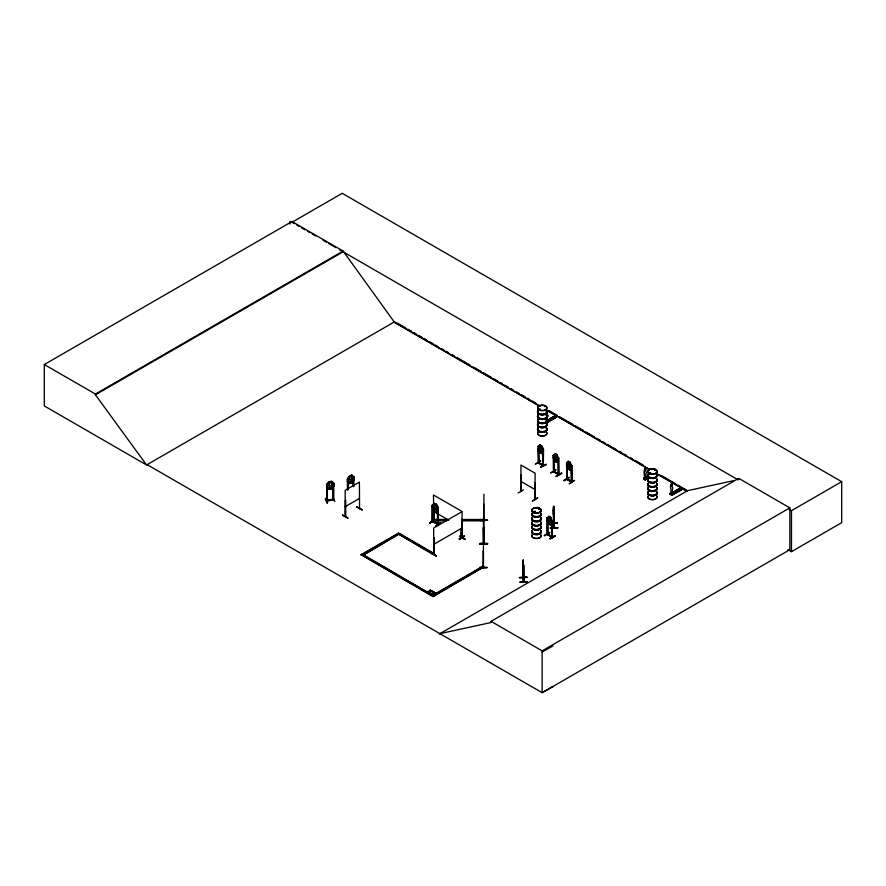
<?xml version="1.0" encoding="UTF-8"?>
<svg xmlns="http://www.w3.org/2000/svg" width="886" height="886" viewBox="0 0 886 886"><rect width="100%" height="100%" fill="white"/><g stroke="black" fill="none" stroke-linecap="round" stroke-linejoin="round"><path stroke-width="1.33" d="M523.039 564.515L523.216 570.152L523.128 567.328M523.526 565.578L523.537 582.013L523.017 577.727M553.44 513.78L553.551 513.304C553.905 525.564 553.152 498.84 553.717 515.885L553.595 513.703L553.828 515.22M553.484 507.545C553.573 504.699 553.739 508.309 553.728 506.847M523.371 568.214L523.039 564.039L523.194 567.959M523.205 566.287L523.194 563.596M553.661 512.064L553.639 509.45M553.495 510.126L553.639 506.847M553.672 511.709L553.551 512.562M523.072 562.034L523.15 560.185L523.382 561.613M523.072 564.626L523.283 560.993M553.517 507.888L553.672 506.039L553.54 523.958L553.484 522.95L553.872 523.393M545.909 421.149L547.094 421.825L547.415 416.664A1.672 0.964 60 0 0 547.171 414.371L547.094 412.499L546.164 411.824M645.794 478.817L646.038 473.689A1.672 0.964 60 0 0 645.794 471.396L645.794 469.491M542.908 449.08L543.328 465.848L543.528 449.313L542.764 448.947L543.262 465.792M547.083 517.911L547.094 534.358L552.355 537.414L552.078 520.603L551.889 537.16L552.62 537.281L547.293 534.225M556.851 454.728L557.715 459.734L556.563 460.62L555.4 459.945L554.226 457.73C551.834 452.27 559.62 455.482 555.079 453.643L553.296 455.216L553.429 471.706L558.701 474.686L558.346 457.874L558.557 474.63M571.237 465.593L571.991 465.748L572.046 482.172L566.818 479.127M347.5 489.958L347.367 478.905L348.22 478.739L347.5 479.038M523.105 566.708L523.172 565.811M432.855 505.219L432.811 521.887C433.985 521.123 431.105 520.614 432.756 521.267M327.443 484.454L326.602 484.465L327.377 484.332L326.768 501.033L326.602 484.465M523.249 568.435L523.15 567.848L523.272 570.03L523.15 567.893M546.429 420.75L546.23 422.257M645.329 479.559L646.448 478.506L646.448 479.226L644.576 478.174L644.366 472.725A1.672 0.964 60 0 1 644.609 470.71L645.13 468.783M644.421 478.097L645.03 477.676M645.218 477.953L644.454 478.174L645.097 477.798L644.853 479.293L644.809 477.565L643.69 478.052L644.033 479.038M644.787 478.285L644.665 477.488M672.186 484.731L672.197 486.635A1.672 0.964 60 0 1 672.441 488.928L672.197 494.056L671.001 493.369L670.768 487.964A1.672 0.964 60 0 1 671.012 485.949L671.101 484.265M671.643 493.181L670.846 493.48L671.643 493.137M671.344 492.981L671.034 493.602M523.216 571.968L522.995 561.248L523.427 578.137L523.128 577.561M523.46 580.995L523.128 577.727M554.226 526.793L554.237 527.857L553.861 510.901M522.995 561.314L523.227 560.096M553.517 523.991L553.517 507.102L553.661 517.823L553.584 508.553L553.639 513.814M553.739 515.131L553.75 507.423L553.983 511.466M553.661 517.823L553.816 516.604M342.45 515.253L347.932 518.244M342.572 514.877L347.921 517.922M523.371 566.818L523.272 567.428L523.172 566.475M553.717 513.282L553.695 507.324M487.555 520.403L483.955 520.359M483.579 543.118L483.623 543.794L483.656 526.971M483.147 528.023L483.501 544.768M483.457 567.549L483.413 518.066M539.142 409.742L539.773 409.044L540.405 409.742M545.377 406.386L544.657 406.386M551.668 419.189L551.668 418.458L551.247 419.167M533.649 512.075L534.646 511.82L533.461 511.587M538.865 508.974L539.519 508.686L538.932 509.018M649.205 473.135L649.815 472.681M650.446 473.434L649.704 472.925M655.286 469.879L654.787 470.167L655.574 470.045M676.228 490.766L677.103 491.265L676.771 490.678M431.028 552.576L436.399 555.965L430.773 553.019M540.371 445.558L539.807 448.593L540.958 450.265L541.545 448.449L540.438 445.525M436.322 504.234L438.238 507.767L438.061 524.29L432.146 521.61L432.357 505.009L434.328 503.314L436.322 504.234L438.293 507.733L438.216 524.169C420.551 516.538 449.512 528.189 432.977 521.345M438.16 524.124L437.396 524.014L437.462 507.623L438.16 507.756M329.836 481.951L329.06 484.288L329.836 486.325L331.442 485.063L331.442 483.922L330.633 481.829L329.813 481.906M347.401 479.038L349.593 475.738L348.597 480.688L350.036 481.762L351.476 481.297L352.894 479.293L352.894 477.344C348.829 470.377 358.343 482.604 351.831 475.14M430.153 591.372L432.423 591.073L430.153 591.372L429.61 593.044L429.621 591.405L429.189 592.457M433.066 595.481L433.608 593.365L435.879 593.077L433.608 593.709L433.066 595.038L482.804 566.254L483.845 566.852L433.066 596.677L361.145 554.647L398.7 532.962L434.406 553.717M430.242 589.81L429.699 591.471L430.662 590.065M433.154 593.465L430.851 593.764L433.154 593.465L433.686 591.815L433.686 593.421L435.879 593.41M332.992 499.438L326.524 500.269L333.623 499.128L333.867 499.892L333.092 499.438M326.524 500.867L333.69 499.737M430.851 593.421L433.077 593.398L433.066 594.694M433.608 593.709L434.118 592.058M539.829 444.772L538.921 448.892L540.095 451.107L541.257 451.782L542.409 450.896L541.545 445.902L539.773 444.805L538.001 446.378L538.666 463.112L538.3 462.06M333.125 483.656L333.789 483.512L331.419 481.32L328.994 481.63L327.864 486.425L329.459 487.721L331.054 487.477L332.627 485.683L332.627 483.734C328.064 477.931 336.049 484.31 333.07 483.468L333.147 500.036L333.778 499.914L333.723 483.357M433.398 505.507L434.35 503.392M671.034 484.31L671.677 484.088M670.281 494.288L680.182 488.895L670.17 494.233L670.082 493.292L671.045 493.159M535.454 464.175L540.781 461.097M550.76 473.002L555.832 469.846M563.928 480.577L569.244 477.532M544.259 535.62L549.852 532.408L544.536 535.476M544.491 535.742L549.564 532.575M327.144 503.071L325.195 498.862L327.499 502.716M327.532 503.038L325.572 498.497L327.488 502.96M430.618 522.795L434.86 520.292M429.843 523.15L432.667 521.09M433.199 521.411L433.808 521.721L433.752 509.251M433.996 521.012L433.221 520.78L433.808 521.123M538.123 462.869L543.594 465.715L543.151 464.829M553.385 471.662L554.171 471.817L554.093 458.151M553.805 471.319L554.071 471.762M558.191 474.42L558.114 473.744L558.878 473.921L558.889 474.575L553.462 471.684M558.889 473.977L553.971 471.518L558.114 473.91M566.542 479.26L571.858 482.283L571.237 465.371L571.326 482.028C575.147 482.15 559.764 475.527 571.459 481.408M566.83 478.506L567.062 479.547L567.262 465.748M547.692 534.081L547.094 533.76L547.88 534.568L547.825 520.879M547.891 533.948L547.293 533.627M551.889 537.16L552.188 536.395M552.609 536.706L547.692 534.247M434.218 553.44L434.051 554.071M462.304 537.492L461.816 538.345L462.071 521.566L461.728 538.378L462.259 521.677M354.012 476.912L354.057 479.547L351.786 482.759L349.638 483.568L347.478 481.596L347.522 479.082L349.638 475.771M349.593 483.534L351.864 482.859L354.012 479.503M345.175 516.66L345.197 490.29L359.395 482.095L359.583 508.553M359.317 508.708L359.317 508.11M539.375 409.199L539.652 409.797M544.624 406.441L545.156 406.585M552.011 418.934L551.048 418.613M534.557 512.019L533.97 511.632M538.821 508.918L539.574 508.974M649.538 472.803L649.571 473.501L650.59 473.168M650.324 473.279L649.815 472.891M676.14 490.944L677.159 490.91M327.399 500.291L327.311 500.922L327.255 500.158M333.07 499.859L333.136 483.612M326.591 484.653L328.994 481.63M329.06 481.74L326.668 484.664L326.768 501.033L333.789 499.903M333.889 483.468L333.911 486.115L331.475 489.094L329.016 489.471L326.569 487.2L329.016 489.471M345.673 516.638L345.618 500.225M520.713 491.508L520.946 474.974L520.735 491.531M534.9 499.427L535.144 473.213L520.946 465.017L521.023 491.353M434.35 554.237L434.162 537.68L434.074 554.093L433.154 554.558L397.67 533.56L433.154 554.049L434.317 553.628M434.35 537.791L433.819 554.492L434.417 554.171M538.001 448.98L539.773 452.602L541.634 453.61L543.295 452.015M567.018 462.935L567.062 479.547L566.519 462.78L568.291 461.207L570.075 462.304L571.88 465.87M547.083 520.514C551.712 529.33 545.854 520.436 547.027 517.945L548.866 516.339L550.66 517.38L552.321 521.023M436.244 511.986L438.171 510.314M432.257 521.666L432.224 505.23L432.302 507.656L434.273 511.156L436.266 512.064L438.293 510.336M551.048 418.724L551.668 418.569M534.158 511.477L533.538 511.964M432.667 521.854L432.911 505.352M434.35 511.056L436.322 512.03M434.539 519.728L429.577 523.083L432.911 521.123M440.552 522.53L435.801 525.93L440.807 522.685M555.079 416.664C552.056 414.98 557.405 419.742 553.617 416.653M556.397 417.339L546.762 422.877M546.629 422.888L547.736 421.526L546.629 422.578M556.375 417.251L554.603 416.088M648.319 476.59L643.557 478.861L645.606 480.024M648.342 477.831L644.986 479.68L648.574 478.052M645.329 479.869L647.699 478.772M680.16 488.895C676.815 487.322 682.862 491.974 678.72 488.873M672.839 494.466L672.839 493.746L671.378 494.909L681.578 489.692L681.135 489.349M681.334 489.559L671.422 494.942L681.135 489.271M356.87 506.881L362.33 509.926L356.98 506.836M433.298 521.466L433.276 505.02L433.941 505.186M435.956 519.783L430.363 522.707L435.104 520.281M459.546 536.451L465.194 539.341L459.834 536.285M461.617 537.237L461.119 537.071M461.362 528.931L461.119 537.503L461.728 537.946M459.181 538.998L464.485 535.919L459.457 539.496L464.53 536.24M459.203 539.042L464.497 535.941M534.712 483.147L534.945 499.704L534.9 483.036M518.166 492.948L523.482 489.869M532.442 500.878L537.736 497.755L532.464 501.155M147.209 464.674L146.633 465.017L44.3 405.932L44.3 364.534L291.981 221.533L343.115 251.048L394.248 321.972L540.028 406.142M291.981 221.533L291.981 222.297L342.206 193.303L841.7 481.685L841.7 522.662L791.475 551.657L787.887 549.575M44.3 364.534L95.433 394.048L343.115 251.048M552.997 686.517L542.154 692.697L147.142 464.641L146.555 464.973L95.433 394.813L343.115 251.812M146.555 464.973L394.824 321.64M345.197 506.681L359.395 498.486M547.094 414.415L547.171 414.371A1.672 0.964 60 0 1 547.338 416.697L547.415 416.664M550.151 418.79L551.125 418.092L552.897 419.255L551.125 418.092M552 417.727L552.975 417.029L554.747 418.192L552.975 417.029M546.983 420.628L554.603 416.232L547.216 420.772M547.326 420.828L554.946 416.431M547.559 420.972L554.016 417.284M546.285 422.688L556.175 417.284M543.528 449.313L541.634 445.813L543.351 449.468M361.145 555.157L362.175 554.049L434.107 596.079M364.545 553.196L398.7 533.472L433.01 553.274M539.773 452.602L541.579 453.643M553.296 455.216L553.296 457.818L555.079 461.44L556.884 462.481L558.601 460.853M553.362 455.271L554.093 455.415L553.429 455.249M556.264 454.728L556.851 457.287L556.264 459.103L555.112 456.279L555.677 454.396L556.319 454.695M556.884 454.684L558.656 458.306M553.296 457.818L555.168 461.351L556.906 462.359M543.04 449.036L542.885 465.582M540.825 466.988L546.44 464.43L540.859 467.033M558.634 474.686L558.833 458.151M566.464 462.813L567.007 463.156M569.421 462.326L570.019 464.884L569.421 466.7L568.269 463.887L568.834 461.994L569.476 462.293M570.008 462.337L568.269 461.329L567.394 463.378L567.394 465.327L569.731 468.218L570.883 467.332L570.097 462.248M433.686 544.392L462.071 528.001M571.991 465.748C572.699 467.719 570.606 471.784 568.325 468.949L566.464 465.416L568.236 469.037L570.097 470.045M558.114 474.342L558.346 460.609M561.502 473.058L556.131 476.159L561.746 473.257M556.43 476.336L561.746 473.224L556.131 476.159M563.972 480.688L569.288 477.277L563.972 480.345M569.288 483.756L574.649 480.367L569.366 483.756M548.866 516.339L547.958 520.459L550.295 523.349L551.446 522.463L550.66 517.38M547.027 517.945L547.825 518.144L547.16 517.978M548.888 524.08L550.66 525.176M644.609 469.237L644.609 470.71M552.321 523.582L550.638 525.088M644.366 472.725L644.731 478.285M434.251 594.805L453.2 583.863M455.57 582.49L463.854 577.705M466.224 576.343L482.804 566.763L483.845 567.361M361.145 554.647L433.066 596.167L483.845 566.852M643.69 478.052L644.809 477.565M643.546 478.85L647.954 476.303M643.779 478.994L648.308 476.502M644.122 479.193L648.441 476.734M645.329 478.994L646.448 478.506M644.986 479.669L648.33 477.731M647.744 478.794L645.119 479.658M551.834 537.071L552.078 524.7M549.852 538.555C559.786 531.81 553.927 538.422 549.896 538.599M671.012 484.476L671.012 485.949M672.264 485.118L671.754 484.243M670.082 493.292L671.067 492.727M675.243 491.021L676.217 490.312L678 491.475L676.217 490.312M677.092 489.958L678.067 489.249L679.839 490.412L678.067 489.249M680.06 488.74L670.082 494.078M672.264 494.011L670.702 493.015L670.702 494.211L671.333 494.477L671.389 493.17M671.721 494.798L672.839 493.746M671.61 495.052L681.622 489.714L671.998 495.274L669.938 494.089L679.927 488.773M439.323 633.999L687.591 490.656L733.331 480.71M439.899 633.656L491.032 622.537L491.032 621.352L738.714 478.351L789.847 507.866L789.847 549.697L542.154 692.697L542.154 650.867L789.847 507.866M738.714 479.536L738.138 479.88L339.548 249.752M789.105 509.306L791.475 510.679L841.7 481.685M542.154 652.063L552.997 645.883M461.96 537.957L462.071 511.61L433.686 528.001L433.631 554.381L434.35 554.182M539.995 409.764L540.161 409.199M540.25 409.742L539.186 409.664M533.715 511.565L534.225 511.942M650.656 473.135L649.493 473.213M654.854 470.145L655.441 470.189M349.593 475.738L351.864 475.062M348.098 478.673L347.965 489.637M345.407 516.76L345.429 500.114M438.016 523.704L437.905 524.257M520.913 490.755L521.212 491.52M533.859 511.432L533.383 512.019M328.994 489.426L331.453 489.05L333.911 486.115M332.926 497.655L334.842 501.576M430.231 591.084L432.423 591.073M427.395 591.77L432.423 591.416M433.686 593.077L435.879 593.077M427.395 591.427L429.699 591.128M432.379 521.5L432.39 520.868M649.759 472.692L650.557 472.925M433.487 520.702L433.642 521.688M461.307 536.794L461.783 538.345M543.328 465.25L538.666 462.68L542.863 465.006M553.617 471.529L553.617 455.138M567.129 478.949L566.542 478.606L567.228 478.761M552.388 523.471L557.405 523.283M553.816 523.537L553.894 527.779M554.237 526.871L553.971 527.225M554.193 526.948L553.573 523.582M550.383 528.233C573.519 527.048 534.413 528.455 557.892 527.934M523.294 566.774L523.249 561.469L523.537 565.611M523.493 565.19L523.792 582.002L523.338 577.716M523.382 569.366L523.305 561.569M523.061 570.495L523.15 562.699L523.327 564.437M526.96 577.196L519.429 577.561L526.96 577.196M519.44 577.705L526.96 577.417M519.916 581.836L527.425 581.593M483.656 504.189L483.667 521.012M480.024 520.204L487.555 520.171L480.024 520.547M487.555 544.015L480.024 543.472L487.555 543.461L487.555 544.026L479.514 544.048L487.045 544.248M480.024 543.506L487.555 543.506M479.514 544.148L487.045 544.015M483.147 550.815L483.069 567.549M479.514 567.35L487.045 567.35M433.254 519.473L448.172 519.473M461.739 519.473L483.446 519.473M433.254 520.315L448.172 520.315M461.739 520.315L483.446 520.315M433.298 520.868L446.821 520.835M461.739 520.835L483.446 520.835M533.859 511.931L534.147 512.197A4.685 2.702 0 0 0 533.15 512.706M556.054 469.934L550.804 472.747M523.748 581.526L523.748 565.179M552.355 537.414L551.945 520.647M432.922 505.064L432.379 505.109M437.673 507.246L437.706 523.914M645.052 468.827L645.717 469.536M553.783 523.571L554.237 527.812M483.955 543.406L483.922 494.222M558.125 458.029L558.645 458.261M433.276 521.411L434.007 521.588L433.941 510.458M432.08 553.462L436.355 555.932L431.903 553.396M291.981 222.297L294.362 223.671M296.744 225.044L299.125 226.417M301.495 227.791L305.061 229.851M307.442 231.224L309.823 232.597M312.204 233.97L315.77 236.03M322.903 240.15L326.469 242.21M328.85 243.584L335.982 247.692M397.216 323.013L405.578 327.842M407.97 329.227L411.558 331.298M413.939 332.671L416.331 334.055M418.724 335.429L422.312 337.5M424.704 338.884L427.085 340.268M429.477 341.642L433.066 343.713M435.458 345.097L437.839 346.47M441.427 348.541L443.82 349.926M446.212 351.299L448.593 352.683M452.181 354.754L454.573 356.128M456.966 357.512L470.112 365.098M473.689 367.169L480.865 371.312M483.247 372.685L491.619 377.514M494 378.898L497.589 380.969M499.981 382.342L502.373 383.727M504.765 385.111L508.342 387.171M510.735 388.555L513.127 389.94M516.704 392L519.096 393.384M521.489 394.768L525.077 396.839M527.469 398.213L529.85 399.597M532.242 400.97L535.831 403.041M548.977 410.628L557.338 415.456M559.73 416.841L572.877 424.427M575.258 425.812L583.63 430.64M586.011 432.014L594.384 436.853M596.765 438.227L600.354 440.298M602.746 441.682L605.138 443.055M607.53 444.44L611.107 446.511M613.5 447.884L615.892 449.268M619.469 451.339L621.861 452.713M624.253 454.097L626.646 455.47M630.234 457.541L632.615 458.926M635.007 460.299L643.369 465.139M661.299 475.483L675.641 483.756M678.023 485.14L686.395 489.969M545.997 409.587L649.959 469.613M657.135 473.744L687.004 490.999M393.462 321.862L539.729 406.309M545.721 409.764L648.818 469.292M658.409 474.83L687.182 491.442M679.695 488.308L681.467 489.482M552 417.594L553.772 418.613M677.092 489.814L678.864 490.833M550.151 418.657L551.923 419.676M675.243 490.877L677.026 491.896M545.986 421.105L547.171 421.791M644.942 479.237L644.399 477.731M539.795 444.894L541.545 445.902M540.526 461.008L535.498 463.91M538.156 462.846L543.34 465.815M520.946 481.408L535.144 489.604M548.799 516.372L550.638 517.435M552.554 537.248L547.349 534.258L547.349 517.867M461.85 511.344L433.453 494.953L433.907 521.533M433.453 511.344L448.837 520.226M491.032 621.352L542.154 650.867M434.118 592.402L433.686 591.815M363.371 555.245L402.931 578.093M405.334 579.477L419.72 587.772M422.113 589.157L431.703 594.694M553.85 455.36L553.971 471.95M349.638 483.568L347.522 481.641M461.207 537.58L461.174 529.031M566.586 479.26L566.774 465.471M546.197 464.231L540.859 467.265M538.588 446.533L538.666 463.112M433.398 507.456L434.672 509.594L435.956 510.181L437.263 509.228L436.289 504.289M523.083 578.071L523.072 561.248M464.94 539.397L459.579 536.119M362.197 509.926L356.848 506.958M553.971 511.432L553.983 527.868M553.484 509.893L553.617 514.932M523.15 560.096L523.382 561.713M523.15 570.451L523.305 571.968M527.447 582.102L519.938 582.368M523.072 566.575L523.172 569.078M553.595 509.749L553.639 511.222M523.15 563.895L523.194 565.357M553.739 507.468L553.816 510.724M523.294 561.613L523.371 567.472M791.475 510.679L791.475 551.657M672.695 493.668L672.695 494.244M671.245 493.336L671.245 494.521M670.791 492.97L670.791 494.166M670.226 493.369L670.226 493.934M646.304 478.429L646.304 479.005L644.31 477.775L644.31 478.972M645.462 479.071L645.462 479.791M643.834 478.13L643.834 478.695M571.514 469.569L571.514 481.862M547.603 421.448L547.736 422.234M547.637 518.255L547.692 534.679M538.799 449.313L538.854 463.001M538.311 449.036L538.311 462.691M433.077 593.398L431.26 593.653M353.802 476.823L353.935 486.514M353.337 476.989L353.337 485.34M353.215 477.022L353.215 486.58M348.065 478.706L348.087 489.77M289.977 221.378L289.977 224.092M95.433 394.048L95.433 394.813M546.385 415.146A4.762 2.747 0 0 1 542.254 419.277A4.762 2.747 0 0 1 538.134 415.146M546.319 415.434A4.696 2.713 0 0 1 542.254 419.499A4.696 2.713 0 0 1 538.19 415.434M546.308 418.956A4.674 2.702 0 0 1 542.254 423.01A4.674 2.702 0 0 1 538.212 418.956M546.319 419.244A4.696 2.713 0 0 1 542.254 423.309A4.696 2.713 0 0 1 538.19 419.244M546.385 410.628A4.762 2.747 0 0 1 542.254 414.748A4.762 2.747 0 0 1 538.134 410.628M546.319 414.681A4.685 2.702 0 0 1 542.254 418.735A4.685 2.702 0 0 1 538.201 414.681M546.319 410.905A4.696 2.713 0 0 1 542.254 414.98A4.696 2.713 0 0 1 538.19 410.905M546.385 414.914A4.762 2.747 0 0 1 542.254 419.045A4.762 2.747 0 0 1 538.134 414.914M546.385 410.395A4.762 2.747 0 0 1 542.254 414.515A4.762 2.747 0 0 1 538.134 410.395M546.319 410.152A4.696 2.713 0 0 1 542.254 414.216A4.696 2.713 0 0 1 538.19 410.152M546.385 428.038A4.762 2.747 0 0 1 542.254 432.169A4.762 2.747 0 0 1 538.134 428.038M546.319 428.326A4.696 2.713 0 0 1 542.254 432.39A4.696 2.713 0 0 1 538.19 428.326M546.308 431.847A4.674 2.702 0 0 1 542.254 435.901A4.674 2.702 0 0 1 538.212 431.847M546.308 419.643A4.674 2.702 0 0 1 542.254 423.696A4.674 2.702 0 0 1 538.212 419.643M546.319 432.113A4.696 2.713 0 0 1 542.254 436.178A4.696 2.713 0 0 1 538.19 432.113M546.33 419.41A4.707 2.713 0 0 1 542.254 423.486A4.707 2.713 0 0 1 538.179 419.41M546.385 423.519A4.762 2.747 0 0 1 542.254 427.639A4.762 2.747 0 0 1 538.134 423.519M546.319 427.561A4.685 2.702 0 0 1 542.254 431.626A4.685 2.702 0 0 1 538.201 427.561M546.319 423.796A4.696 2.713 0 0 1 542.254 427.872A4.696 2.713 0 0 1 538.19 423.796M546.385 427.805A4.762 2.747 0 0 1 542.254 431.936A4.762 2.747 0 0 1 538.134 427.805M546.385 423.286A4.762 2.747 0 0 1 542.254 427.406A4.762 2.747 0 0 1 538.134 423.286M546.319 423.043A4.696 2.713 0 0 1 542.254 427.107A4.696 2.713 0 0 1 538.19 423.043M657.013 479.415A4.762 2.747 0 0 1 651.797 482.848A4.762 2.747 0 0 1 648.297 478.75M656.925 483.224A4.663 2.691 0 0 1 652.417 486.613A4.663 2.691 0 0 1 647.91 483.224M657.013 474.896A4.762 2.747 0 0 1 651.797 478.329A4.762 2.747 0 0 1 648.297 474.231M657.013 479.182A4.762 2.747 0 0 1 651.797 482.615A4.762 2.747 0 0 1 648.297 478.518M657.013 474.663A4.762 2.747 0 0 1 651.797 478.097A4.762 2.747 0 0 1 648.297 473.999M656.958 475.162A4.696 2.713 0 0 1 652.417 478.573A4.696 2.713 0 0 1 647.887 475.162M656.958 474.409A4.696 2.713 0 0 1 652.417 477.82A4.696 2.713 0 0 1 647.887 474.409M656.958 479.691A4.696 2.713 0 0 1 652.417 483.103A4.696 2.713 0 0 1 647.887 479.691M656.958 478.927A4.696 2.713 0 0 1 652.417 482.338A4.696 2.713 0 0 1 647.887 478.927M656.958 483.479A4.696 2.713 0 0 1 652.417 486.89A4.696 2.713 0 0 1 647.887 483.479M657.013 492.306A4.762 2.747 0 0 1 651.797 495.739A4.762 2.747 0 0 1 648.297 491.641M656.947 483.889A4.685 2.702 0 0 1 652.417 487.3A4.685 2.702 0 0 1 647.887 483.889M656.925 496.116A4.663 2.691 0 0 1 652.417 499.505A4.663 2.691 0 0 1 647.91 496.116M656.958 483.645A4.707 2.713 0 0 1 652.417 487.067A4.707 2.713 0 0 1 647.876 483.645M657.013 487.787A4.762 2.747 0 0 1 651.797 491.221A4.762 2.747 0 0 1 648.297 487.123M657.013 492.073A4.762 2.747 0 0 1 651.797 495.507A4.762 2.747 0 0 1 648.297 491.409M657.013 487.555A4.762 2.747 0 0 1 651.797 490.988A4.762 2.747 0 0 1 648.297 486.89M656.958 488.053A4.696 2.713 0 0 1 652.417 491.464A4.696 2.713 0 0 1 647.887 488.053M656.958 487.3A4.696 2.713 0 0 1 652.417 490.711A4.696 2.713 0 0 1 647.887 487.3M656.958 492.583A4.696 2.713 0 0 1 652.417 495.994A4.696 2.713 0 0 1 647.887 492.583M656.958 491.819A4.696 2.713 0 0 1 652.417 495.23A4.696 2.713 0 0 1 647.887 491.819M656.958 496.37A4.696 2.713 0 0 1 652.417 499.782A4.696 2.713 0 0 1 647.887 496.37M541.003 522.075A4.707 2.713 0 0 1 536.462 525.498A4.707 2.713 0 0 1 531.91 522.075M541.058 513.636A4.762 2.747 0 0 1 536.462 517.103A4.762 2.747 0 0 1 531.866 513.636M533.095 512.407A4.762 2.747 0 0 1 534.081 511.975M540.981 513.913A4.685 2.702 0 0 1 536.462 517.324A4.685 2.702 0 0 1 531.932 513.913M541.058 513.404A4.762 2.747 0 0 1 536.462 516.87A4.762 2.747 0 0 1 531.866 513.404M533.095 512.174A4.762 2.747 0 0 1 535.233 511.466M540.981 513.16A4.685 2.702 0 0 1 536.462 516.56A4.685 2.702 0 0 1 531.932 513.16M533.15 511.942A4.685 2.702 0 0 1 535.244 511.244M540.992 518.432A4.696 2.713 0 0 1 536.462 521.854A4.696 2.713 0 0 1 531.921 518.432M541.058 518.166A4.762 2.747 0 0 1 536.462 521.621A4.762 2.747 0 0 1 531.866 518.166M541.058 517.933A4.762 2.747 0 0 1 536.462 521.389A4.762 2.747 0 0 1 531.866 517.933M540.992 517.679A4.696 2.713 0 0 1 536.462 521.09A4.696 2.713 0 0 1 531.921 517.679M541.003 522.219A4.707 2.713 0 0 1 536.462 525.642A4.707 2.713 0 0 1 531.91 522.219M540.981 522.64A4.674 2.702 0 0 1 536.462 526.029A4.674 2.702 0 0 1 531.943 522.64M541.003 534.967A4.707 2.713 0 0 1 536.462 538.389A4.707 2.713 0 0 1 531.91 534.967M541.003 522.408A4.707 2.713 0 0 1 536.462 525.83A4.707 2.713 0 0 1 531.91 522.408M540.981 526.805A4.685 2.702 0 0 1 536.462 530.216A4.685 2.702 0 0 1 531.932 526.805M540.981 526.051A4.685 2.702 0 0 1 536.462 529.451A4.685 2.702 0 0 1 531.932 526.051M540.992 531.323A4.696 2.713 0 0 1 536.462 534.745A4.696 2.713 0 0 1 531.921 531.323M541.058 531.057A4.762 2.747 0 0 1 536.462 534.513A4.762 2.747 0 0 1 531.866 531.057M541.058 530.825A4.762 2.747 0 0 1 536.462 534.28A4.762 2.747 0 0 1 531.866 530.825M540.981 530.57A4.685 2.702 0 0 1 536.462 533.981A4.685 2.702 0 0 1 531.932 530.57M541.058 526.528A4.762 2.747 0 0 1 536.462 529.994A4.762 2.747 0 0 1 531.866 526.528M541.058 526.295A4.762 2.747 0 0 1 536.462 529.762A4.762 2.747 0 0 1 531.866 526.295M541.003 535.111A4.707 2.713 0 0 1 536.462 538.533A4.707 2.713 0 0 1 531.91 535.111M350.38 475.937L349.682 478.385L350.38 480.312L351.831 478.828L351.1 475.704L350.38 475.937M549.409 517.125L548.833 520.16L549.985 521.832L550.583 520.016L549.464 517.092M435.004 504.034L434.35 507.091L435.657 508.697L436.277 506.836L435.004 504.034M538.311 446.3L538.799 446.577L538.311 446.3M398.7 534.158L363.216 555.157L398.7 534.158M555.212 535.753L549.852 538.887L555.223 535.786M557.405 523.05L552.399 523.227L557.405 523.05M487.045 567.649L479.525 567.882L487.045 567.616M539.906 410.052A4.696 2.713 0 0 0 546.95 407.704A4.696 2.713 0 0 0 539.906 405.356A4.696 2.713 0 0 0 539.906 410.052M539.917 410.44A4.674 2.702 0 0 0 546.928 408.103A4.674 2.702 0 0 0 539.917 405.766A4.674 2.702 0 0 0 539.917 410.44M650.069 473.811A4.707 2.713 0 0 0 657.124 471.463A4.707 2.713 0 0 0 650.069 469.104A4.707 2.713 0 0 0 650.069 473.811A4.707 2.713 0 0 0 657.124 471.474A4.707 2.713 0 0 0 650.069 469.126A4.707 2.713 0 0 0 650.069 473.833M650.08 474.043A4.674 2.702 0 0 0 657.091 471.706A4.674 2.702 0 0 0 650.08 469.37A4.674 2.702 0 0 0 650.08 474.043M534.103 512.573A4.707 2.713 0 0 0 541.169 510.214A4.707 2.713 0 0 0 534.103 507.866A4.707 2.713 0 0 0 534.103 512.573M534.114 512.795A4.685 2.702 0 0 0 541.147 510.447A4.674 2.702 0 0 0 534.125 508.11A4.685 2.702 0 0 0 534.114 512.795A4.674 2.702 0 0 0 541.136 510.447A4.685 2.702 0 0 0 534.114 508.11A4.674 2.702 0 0 0 534.125 512.784"/></g></svg>
